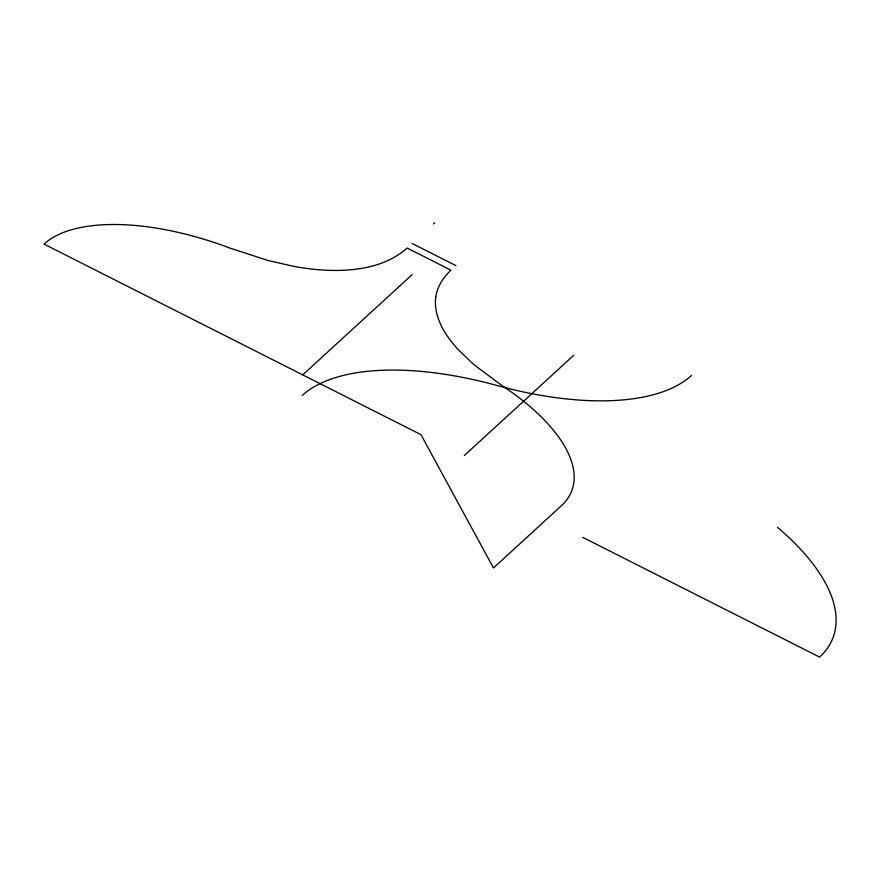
<?xml version="1.0" encoding="UTF-8"?>
<svg xmlns="http://www.w3.org/2000/svg" width="880" height="880" viewBox="0 0 880 880"><rect width="100%" height="100%" fill="white"/><g stroke="black" fill="none" stroke-linecap="round" stroke-linejoin="round"><path stroke-width="1.32" d="M433.499 223.905L434.588 222.904M302.72 374.88L412.148 274.626M464.354 455.488L573.782 355.234M412.126 243.485L455.95 265.639M582.791 537.383L819.599 657.096A237.743 105.336 21.3 0 0 777.491 527.34M302.159 395.516A237.743 105.336 21.3 0 1 496.859 385.462A237.743 105.336 21.3 0 0 691.647 375.331M435.787 296.692C434.357 307.043 437.085 317.438 441.716 326.656A154.561 68.475 21.3 0 0 458.172 349.591L473.671 364.463L501.886 385.517A183.117 81.136 21.3 0 1 561.451 505.67L493.471 567.963L420.981 434.665L44 244.09A183.117 81.136 21.3 0 1 230.219 248.182L267.993 260.48L293.392 266.288A154.561 68.475 21.3 0 0 330.407 270.391C357.269 271.018 386.397 266.552 407.143 248.05L450.967 270.204C443.377 277.244 437.459 286.341 435.787 296.692"/></g></svg>
